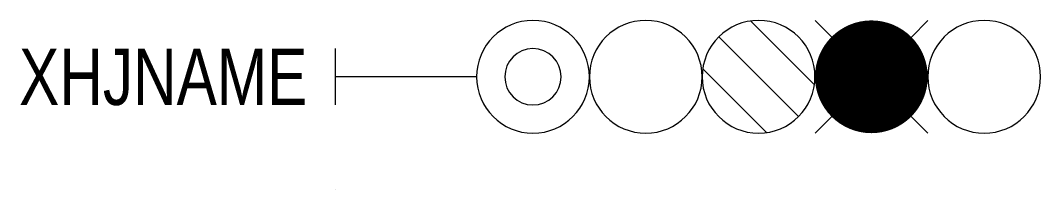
# Model space of a CAD drawing. Header units: millimetres. Extents: x -11.2 to 25, y 0 to 6.
import ezdxf
from ezdxf.enums import TextEntityAlignment as Align

# ---------------------------------------------------------------- set-up
doc = ezdxf.new("R2010")
doc.units = ezdxf.units.MM

msp = doc.modelspace()

# ---------------------------------------------------------------- linework, layer by layer
msp.add_line((0, 0.001), (0, -0.001))
at = {"color": 7}
for points in [[(5, 4, 1), (9, 4, 1)], [(6, 4, 1), (8, 4, 1)]]:
    msp.add_lwpolyline(points, format="xyb", close=True, dxfattribs=at)
at = {"color": 3}
for points in [[(9, 4, 1), (13, 4, 1)], [(21, 4, 1), (25, 4, 1)]]:
    msp.add_lwpolyline(points, format="xyb", close=True, dxfattribs=at)
at = {"color": 2}
msp.add_lwpolyline([(13, 4, 1), (17, 4, 1)], format="xyb", close=True, dxfattribs=at)
for points in [[(14.717, 5.98), (16.98, 3.717)], [(13.586, 5.414), (16.414, 2.586)], [(13.02, 4.283), (15.283, 2.02)]]:
    msp.add_lwpolyline(points, dxfattribs=at)
at = {"color": 1, "const_width": 2}
msp.add_lwpolyline([(20, 4, 1), (18, 4, 1)], format="xyb", close=True, dxfattribs=at)
at = {"color": 1}
for points in [[(17.005, 5.995), (17.586, 5.414)], [(20.419, 5.409), (21.005, 5.995)], [(17.005, 1.995), (17.591, 2.581)], [(20.414, 2.586), (21.005, 1.995)]]:
    msp.add_lwpolyline(points, dxfattribs=at)
at = {"color": 7}
for points in [[(0, 3), (0, 5)], [(5, 4), (0, 4)]]:
    msp.add_lwpolyline(points, dxfattribs=at)

# ---------------------------------------------------------------- texts
at = {"width": 0.8}
msp.add_attdef('XHJNAME', text='X2', height=2, dxfattribs=at).set_placement((-1, 3), align=Align.RIGHT)

doc.saveas('drawing.dxf')
